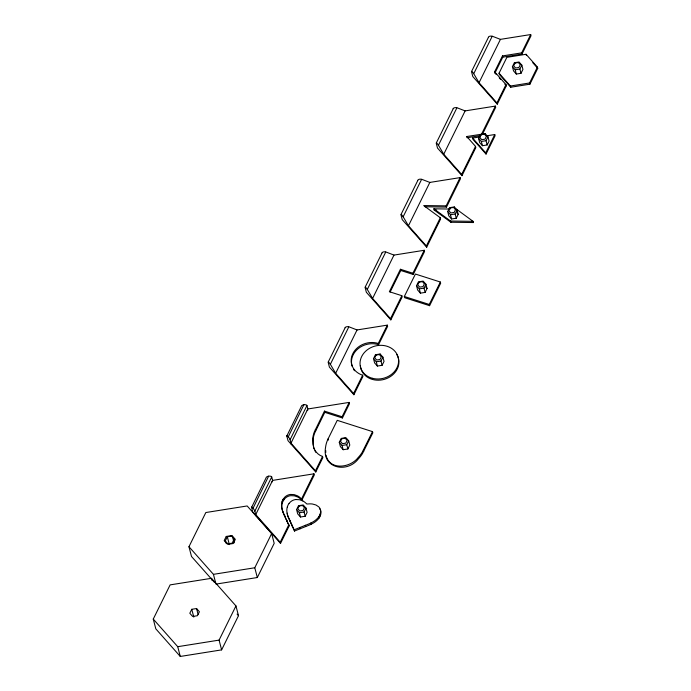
<?xml version="1.0" encoding="UTF-8"?>
<svg xmlns="http://www.w3.org/2000/svg" width="691" height="691" viewBox="0 0 691 691"><rect width="100%" height="100%" fill="white"/><g stroke="black" fill="none" stroke-linecap="round" stroke-linejoin="round"><path stroke-width="1.04" d="M318.611 516.928L319.32 515.901A6.927 5.925 -14.6 0 0 319.717 515.184L319.959 514.674A6.996 5.986 -14.6 0 0 320.227 513.888L320.503 512.782A10.348 8.853 -14.6 0 0 320.564 512.402A8.689 7.428 -14.6 0 0 320.028 508.602A8.767 7.497 -14.6 0 0 318.732 506.84L315.96 504.991L312.513 504.033A15.461 13.224 -14.6 0 0 310.06 503.86A15.064 12.887 -14.6 0 0 308.557 503.929L306.864 504.007L305.767 503.039A15.323 13.103 -14.6 0 0 302.805 500.915M320.356 513.413L320.546 515.106A6.996 5.986 -14.6 0 1 320.279 515.892L320.037 516.402A6.927 5.925 -14.6 0 1 319.691 517.049L318.931 518.146M320.676 514.64L320.823 514A10.348 8.853 -14.6 0 0 320.883 513.62A8.689 7.428 -14.6 0 0 320.339 509.828A8.767 7.497 -14.6 0 0 319.423 508.464M282.032 501.83L282.394 500.69M282.351 503.048L282.74 501.839A6.927 5.925 -14.6 0 1 283.034 501.174L283.301 500.664A6.996 5.986 -14.6 0 1 283.768 499.947M287.37 506.944L287.732 505.803A6.927 5.925 -14.6 0 1 288.061 505.061L288.328 504.56A6.996 5.986 -14.6 0 1 288.795 503.843L288.95 503.627M324.468 411.119L324.787 412.337L342.425 417.977L342.105 416.759L324.468 411.119L314.422 431.702A31.959 27.338 -14.6 0 0 312.807 438.008L312.876 444.08L314.129 448.995M324.787 412.337L314.733 432.92A31.959 27.338 -14.6 0 0 313.127 439.226L313.576 447.189M328.104 438.854L327.189 440.927A31.959 27.338 -14.6 0 0 325.582 447.224C321.626 468.394 347.184 473.655 358.396 458.841A31.959 27.338 -14.6 0 0 362.602 453.365L372.829 432.842L372.518 431.625L337.243 420.344L328.104 438.854L328.424 440.081M153.264 619.076L170.133 584.88L211.472 578.307L235.951 605.929L238.49 615.681L221.621 649.877L180.273 656.45L155.803 628.836L153.264 619.076L177.734 646.69L180.273 656.45M214.573 582.522L191.502 556.48L188.963 546.728L205.832 512.532L247.171 505.959L271.649 533.582L274.189 543.333L257.32 577.529L215.972 584.102M225.283 540.949L227.33 536.803L232.349 536L235.32 539.351L233.273 543.506L228.255 544.301L225.283 540.949L225.793 542.901M191.77 609.298L189.809 613.263L192.651 616.467L197.445 615.707L199.405 611.742L196.564 608.538L191.77 609.298L193.8 617.106M280.529 543.42L252.776 512.1L251.567 507.453L266.156 477.706A2.151 1.106 -7 0 1 266.398 477.161L267.227 476.6A3.213 1.658 -7 0 1 268.384 476.229L268.877 476.151A3.213 1.658 -7 0 1 270.129 476.142L271.174 476.401A2.151 1.106 -7 0 1 271.667 476.825L272.608 480.392L255.739 514.579L280.209 542.202L280.529 543.42L289.184 525.877L284.977 516.764M315.77 472.005L288.017 440.685L286.8 436.038L301.397 406.291A2.151 1.106 -7 0 1 301.63 405.747L302.459 405.185A3.213 1.658 -7 0 1 303.617 404.814L304.109 404.736A3.213 1.658 -7 0 1 305.362 404.727L306.415 404.986A2.151 1.106 -7 0 1 306.899 405.41L307.849 408.977L290.971 443.164L315.45 470.787L315.77 472.005L322.852 457.649L322.533 456.431C318.439 455.153 315.251 451.767 313.818 447.777M256.059 515.806L254.798 511.003A2.151 0.441 55 0 0 254.461 510.278L253.796 509.241A3.213 0.665 55 0 0 253.036 508.256L268.626 476.185M288.268 436.842L303.867 404.771M345.008 328L328.139 362.188L329.417 367.12L353.896 394.734L362.93 376.414L362.62 375.196A19.46 16.644 -14.6 0 1 352.807 353.688A19.46 16.644 -14.6 0 1 378.279 343.453L387.314 325.133L357.048 329.944L348.869 326.783L330.358 364.295L335.662 373.295L353.576 393.516L353.896 394.734M381.942 253.148L365.073 287.335L366.351 292.267L390.83 319.881L402.162 296.914L401.842 295.696L389.37 291.706L400.443 269.265L412.916 273.256L413.235 274.474L400.763 270.483L400.443 269.265M417.796 180.481L400.927 214.668L402.205 219.6L426.684 247.214L440.625 218.961L440.305 217.743L423.687 205.555L446.161 205.866L460.102 177.613L429.837 182.424L421.657 179.271L403.147 216.775L408.45 225.776L426.364 245.996L426.684 247.214M453.089 108.945L436.22 143.141L437.498 148.064L461.977 175.687L475.831 147.598L475.512 146.38L466.77 136.516L485.177 133.657L487.967 136.809L489.081 141.068L487.155 144.963L482.448 145.715L479.658 142.571L478.543 138.304L480.47 134.408M488.382 37.418L471.512 71.605L472.799 76.537L497.27 104.151L506.313 85.831L505.993 84.613L494.635 71.795L502.469 55.928L521.653 52.87L530.697 34.55L500.431 39.361L492.242 36.208L473.741 73.712L479.036 82.713L496.95 102.933L497.27 104.151M254.841 511.159L271.718 476.963M291.291 444.391L290.082 439.744L306.951 405.548M335.662 373.295L357.048 329.944M390.83 319.881L390.51 318.663L372.596 298.443L393.982 255.091L424.248 250.28L424.568 251.498L413.235 274.474M408.45 225.776L429.837 182.424M461.977 175.687L461.657 174.469L443.743 154.248L465.129 110.897L495.404 106.086L495.715 107.304L482.327 134.451M479.036 82.713L500.431 39.361M496.371 74.611L494.955 73.013L502.78 57.146L502.469 55.928M390.147 291.991L400.763 270.483M221.621 649.877L219.082 640.116L235.951 605.929M257.32 577.529L254.78 567.769L271.649 533.582M499.049 73.203L506.874 57.336L526.067 54.287L537.425 67.105L537.736 68.323L529.911 84.19L510.718 87.239L499.36 74.421L499.049 73.203L510.407 86.021L510.718 87.239M512.411 66.638L514.337 62.743L519.045 61.991L521.835 65.135L522.94 69.402L521.023 73.298L516.315 74.049L513.525 70.897L512.411 66.638L515.201 69.782L516.315 74.049M280.209 542.202L288.864 524.659M313.956 473.819L301.57 498.911L301.881 500.129L314.267 475.037L313.956 473.819L272.608 480.392M315.45 470.787L322.533 456.431M342.105 416.759L349.188 402.404L307.849 408.977M353.576 393.516L362.62 375.196M390.51 318.663L401.842 295.696M412.916 273.256L424.248 250.28M426.364 245.996L440.305 217.743M461.657 174.469L475.512 146.38M481.541 134.166L495.404 106.086M496.95 102.933L505.993 84.613M296.577 509.595L298.503 505.7L303.211 504.948L306.001 508.101L307.106 512.359L305.189 516.255L300.481 517.006L297.691 513.862L296.577 509.595L299.367 512.739L300.481 517.006M342.425 417.977L349.508 403.622L349.188 402.404M352.134 366.17A19.46 16.644 -14.6 0 1 358.206 348.627A19.46 16.644 -14.6 0 1 378.59 344.671L387.634 326.351L387.314 325.133M425.077 206.79L446.481 207.084L460.422 178.831L460.102 177.613M502.78 57.146L521.973 54.097L531.016 35.768L530.697 34.55M373.494 358.646L375.412 354.751L380.128 353.999L382.909 357.143L384.023 361.41L382.106 365.306L377.39 366.057L374.6 362.905L373.494 358.646L376.284 361.79L377.39 366.057M404.33 296.491L415.403 274.051L440.348 282.023L440.668 283.241L429.595 305.681L404.65 297.709L404.33 296.491L429.275 304.463L429.595 305.681M447.673 211.567L449.591 207.671L454.307 206.929L457.097 210.073L458.202 214.34L456.285 218.235L451.568 218.978L448.787 215.834L447.673 211.567L450.463 214.72L451.568 218.978M521.023 73.298L519.908 69.031L521.835 65.135M487.155 144.963L486.041 140.705L487.967 136.809M305.189 516.255L304.075 511.996L306.001 508.101M339.272 442.3L341.19 438.405L345.906 437.662L348.687 440.806L349.801 445.073L347.875 448.969L343.168 449.711L340.378 446.567L339.272 442.3L342.062 445.453L343.168 449.711M416.518 285.746L418.444 281.85L423.151 281.099L425.941 284.243L427.047 288.51L425.129 292.405L420.422 293.148L417.632 290.004L416.518 285.746L419.307 288.89L420.422 293.148M382.106 365.306L380.991 361.039L382.909 357.143M456.285 218.235L455.17 213.968L457.097 210.073M494.765 134.538L495.084 135.756L486.041 154.084L485.721 152.858L494.765 134.538L486.326 135.877M347.875 448.969L346.77 444.702L348.687 440.806M425.129 292.405L424.015 288.138L425.941 284.243M529.911 84.19L529.591 82.972L537.425 67.105M429.275 304.463L440.348 282.023M326.022 455.196C329.452 470.718 350.259 467.971 358.085 457.623A31.959 27.338 -14.6 0 0 362.283 452.147L372.518 431.625M283.552 498.591L283.448 498.729A6.996 5.986 -14.6 0 0 282.973 499.446L282.714 499.956A6.927 5.925 -14.6 0 0 282.386 500.69M283.768 499.947L284.511 498.988A10.348 8.853 -14.6 0 1 284.787 498.677A8.689 7.428 -14.6 0 1 288.415 496.216A8.767 7.497 -14.6 0 1 290.859 495.646L294.461 495.836L297.778 497.036A15.461 13.224 -14.6 0 1 299.713 498.271A15.064 12.887 -14.6 0 1 300.74 499.152L301.863 500.12L300.43 497.926A15.323 13.103 -14.6 0 0 297.467 495.81L294.141 494.618L290.54 494.428A8.689 7.428 -14.6 0 0 284.476 497.46A10.348 8.853 -14.6 0 0 284.191 497.77L284.079 499.533M289.054 503.489L289.529 502.884A10.348 8.853 -14.6 0 1 289.814 502.564A8.689 7.428 -14.6 0 1 295.878 499.498M306.726 524.771L294.323 529.738M311.14 524.288A41.719 35.682 -14.6 0 1 309.11 525.169L294.642 530.964M307.417 524.495L308.791 523.951A41.719 35.682 -14.6 0 0 310.82 523.07M515.201 69.782L519.908 69.031M510.407 86.021L529.591 82.972M480.806 135.557L467.09 137.734L466.77 136.516M486.041 154.084L472.929 139.28L472.609 138.062L479.995 136.887M478.543 138.304L481.333 141.448L486.041 140.705M450.463 214.72L455.17 213.968M419.307 288.89L424.015 288.138M376.284 361.79L380.991 361.039M307.124 410.359L307.815 410.255M342.062 445.453L346.77 444.702M271.891 481.774L272.582 481.662M299.367 512.739L304.075 511.996M188.963 546.728L213.433 574.342L254.78 567.769M177.734 646.69L219.082 640.116M295.878 499.533L299.479 499.723L302.796 500.932M456.423 209.148L473.041 221.336L473.361 222.554L450.877 222.243L434.19 210.029L433.87 208.812L449.979 209.053M434.19 210.029L436.332 210.064M433.87 208.812L450.567 221.025L473.041 221.336M465.129 110.897L456.95 107.736L438.44 145.24L443.743 154.248M393.982 255.091L385.794 251.939L367.292 289.443L372.596 298.443M471.694 221.336L473.361 222.554M252.889 508.084L252.742 507.928A3.213 0.665 55 0 0 252.077 507.298L251.688 507.09A2.151 0.441 55 0 0 251.541 507.324L251.567 507.453M532.77 62.708L537.736 68.323M499.213 77.815L500.63 79.422M504.896 84.224L506.313 85.831M472.609 138.062L485.721 152.858M456.811 212.768L458.202 214.34M425.656 286.938L427.047 288.51M237.091 614.109L238.49 615.681M314.871 450.687L315.778 452.26M294.124 529.677L288.855 518.691A41.719 35.682 -14.6 0 1 288.13 516.928A18.761 16.048 -14.6 0 1 287.249 513.163M294.444 530.895L290.721 522.759M289.097 525.791L288.553 524.642M284.312 515.313L284.847 516.471L283.198 512.359A41.719 35.682 -14.6 0 1 282.472 510.606M284.182 515.028L283.517 513.586A41.719 35.682 -14.6 0 1 282.792 511.824M290.807 522.413L288.536 517.473A41.719 35.682 -14.6 0 1 287.81 515.711A18.761 16.048 -14.6 0 1 287.275 506.926M285.461 517.309L284.528 515.253M285.245 517.352L285.513 517.939M285.78 518.526L287.637 522.612M288.294 524.063L287.767 522.906M290.082 439.744L290.039 439.588A2.151 0.441 55 0 0 289.693 438.863L289.028 437.826A3.213 0.665 55 0 0 287.318 435.891L286.869 435.675A2.151 0.441 55 0 0 286.774 435.909L286.8 436.038M526.067 54.287L526.378 55.505M521.653 52.87L521.973 54.097M494.635 71.795L494.955 73.013M485.177 133.657L485.626 135.367M481.333 141.448L482.448 145.715M454.307 206.929L454.747 208.63M450.567 221.025L450.877 222.243M446.161 205.866L446.481 207.084M378.279 343.453L378.59 344.671M380.128 353.999L380.568 355.71M363.38 450.135L363.699 451.353M315.338 429.629L315.657 430.856M319.959 514.674L320.27 515.892M305.362 525.315L305.672 526.533M299.799 527.544L300.119 528.77M294.193 529.772L294.513 530.99M292.008 525.056L292.328 526.274M289.875 520.358L290.185 521.584M282.982 499.446L283.301 500.664M286.67 519.952L286.99 521.169M232.349 536L234.128 542.832M227.33 536.803L229.369 544.603M213.433 574.342L215.722 583.126M211.472 578.307L211.982 580.259M196.564 608.538L198.084 614.385M325.737 450.515L325.755 452.545M354.561 370.739A19.46 16.644 -14.6 0 1 353.567 369.305M328.389 361.98A2.194 0.449 55 0 1 330.263 364.243M345.025 327.75A2.194 1.132 -7 0 1 346.554 326.783A2.194 1.132 -7 0 1 348.696 326.886M365.314 287.128A2.194 0.449 55 0 1 367.197 289.391M381.95 252.906A2.194 1.132 -7 0 1 383.488 251.93A2.194 1.132 -7 0 1 385.63 252.034M401.177 214.46A2.194 0.449 55 0 1 403.052 216.724M417.805 180.239A2.194 1.132 -7 0 1 419.342 179.263A2.194 1.132 -7 0 1 421.484 179.366M436.47 142.933A2.194 0.449 55 0 1 438.353 145.188M453.106 108.703A2.194 1.132 -7 0 1 454.635 107.736A2.194 1.132 -7 0 1 456.777 107.839M471.763 71.398A2.194 0.449 55 0 1 473.646 73.661M488.399 37.176A2.194 1.132 -7 0 1 489.936 36.2A2.194 1.132 -7 0 1 492.078 36.303M282.869 511.789A18.761 16.048 -14.6 0 1 282.256 503.039M282.55 510.571A18.761 16.048 -14.6 0 1 281.937 501.821M396.824 354.613A19.46 16.644 -14.6 0 1 384.688 379.247A19.46 16.644 -14.6 0 1 360.374 365.66M318.698 516.972A18.761 16.048 -14.6 0 1 310.786 523.001M319.017 518.19A18.761 16.048 -14.6 0 1 311.105 524.219M226.233 536.449L224.186 540.595L227.158 543.947L232.176 543.152L234.223 538.997L231.252 535.646L226.233 536.449M515.002 63.062L513.646 65.8L515.607 68.012L518.924 67.485L520.28 64.747L518.319 62.536L515.002 63.062M481.135 134.728L479.779 137.466L481.748 139.686L485.056 139.159L486.412 136.412L484.451 134.201L481.135 134.728M299.168 506.019L297.812 508.757L299.773 510.977L303.09 510.45L304.446 507.704L302.485 505.492L299.168 506.019M376.085 355.07L374.729 357.808L376.69 360.02L380.007 359.493L381.354 356.755L379.394 354.543L376.085 355.07M450.264 207.991L448.908 210.738L450.869 212.949L454.186 212.422L455.533 209.684L453.572 207.464L450.264 207.991M341.855 438.725L340.508 441.471L342.468 443.682L345.785 443.156L347.132 440.417L345.172 438.198L341.855 438.725M419.109 282.161L417.753 284.908L419.722 287.119L423.03 286.592L424.386 283.854L422.426 281.634L419.109 282.161M372.475 378.314A19.46 16.644 -14.6 0 0 398.361 358.197A19.46 16.644 -14.6 0 0 367.111 349.966A19.46 16.644 -14.6 0 0 372.475 378.314"/></g></svg>
